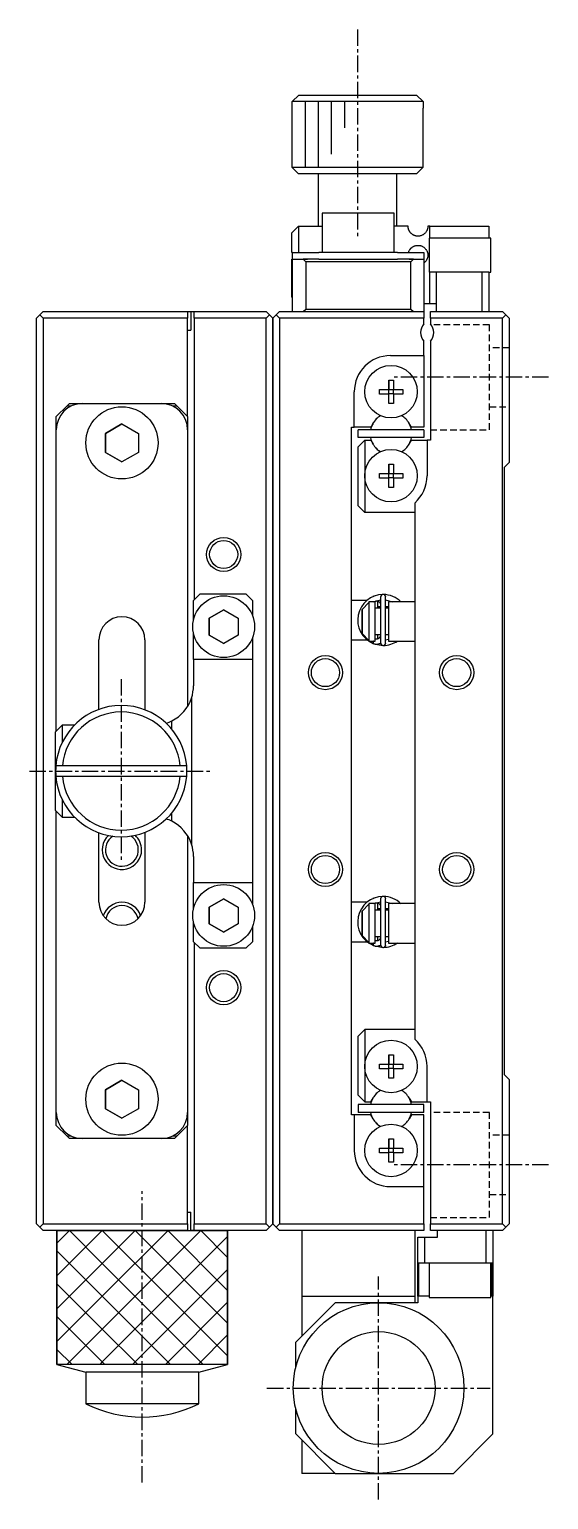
# Model space of a CAD drawing. Extents: x 10 to 451, y 10 to 256.
# Drawn here: x 249.6 to 289.2, y 90.5 to 202.5 of the extents above; entities that cross this region are included whole.
import ezdxf

# ---------------------------------------------------------------- set-up
doc = ezdxf.new("R2010")
doc.units = 0
doc.linetypes.add('CENTER', pattern=[2, 1.25, -0.25, 0.25, -0.25])
doc.linetypes.add('DASHED', pattern=[0.75, 0.5, -0.25])
doc.layers.get('0').update_dxf_attribs({"linetype": 'CONTINUOUS'})
doc.layers.add('CENTER', color=1, linetype='CENTER')

msp = doc.modelspace()

# ---------------------------------------------------------------- linework, layer by layer
at = {"color": 7, "linetype": 'CONTINUOUS'}
for p, q in [((269.66, 197), (270.16, 197.5)), ((270.16, 197.5), (279.12, 197.5)), ((279.12, 197.5), (279.63, 197)), ((269.64, 196.5), (269.66, 196.5)), ((269.64, 196.5), (269.64, 192)), ((269.66, 196.5), (269.66, 197)), ((279.63, 197), (269.66, 197)), ((279.63, 197), (279.63, 196.5)), ((279.63, 196.5), (279.64, 196.5)), ((279.64, 192), (279.64, 196.5)), ((269.64, 192), (279.64, 192)), ((269.64, 192), (270.14, 191.5)), ((279.14, 191.5), (279.64, 192)), ((279.14, 191.5), (270.14, 191.5)), ((271.64, 191.5), (271.64, 187.5)), ((277.64, 187.5), (277.64, 191.5)), ((277.44, 188.5), (271.94, 188.5)), ((271.94, 188.5), (271.94, 185.5)), ((277.44, 185.5), (277.44, 188.5)), ((270.14, 187.5), (269.64, 187)), ((270.14, 187.5), (270.14, 185.5)), ((270.14, 187.5), (271.94, 187.5)), ((278.49, 187.5), (277.44, 187.5)), ((278.49, 187.47), (278.49, 187.5)), ((278.5, 187.43), (278.49, 187.47)), ((278.5, 187.4), (278.5, 187.43)), ((278.5, 187.36), (278.5, 187.4)), ((278.51, 187.33), (278.5, 187.36)), ((278.52, 187.31), (278.51, 187.33)), ((278.53, 187.28), (278.52, 187.31)), ((278.53, 187.25), (278.53, 187.28)), ((278.54, 187.23), (278.53, 187.25)), ((278.55, 187.21), (278.54, 187.23)), ((278.56, 187.18), (278.55, 187.21)), ((278.58, 187.15), (278.56, 187.18)), ((278.59, 187.13), (278.58, 187.15)), ((278.6, 187.11), (278.59, 187.13)), ((278.61, 187.1), (278.6, 187.11)), ((278.63, 187.07), (278.61, 187.1)), ((278.65, 187.04), (278.63, 187.07)), ((278.67, 187.02), (278.65, 187.04)), ((279.84, 187.05), (279.81, 187.01)), ((279.87, 187.09), (279.84, 187.05)), ((279.89, 187.13), (279.87, 187.09)), ((279.91, 187.17), (279.89, 187.13)), ((279.93, 187.19), (279.91, 187.17)), ((279.94, 187.22), (279.93, 187.19)), ((279.95, 187.25), (279.94, 187.22)), ((279.96, 187.27), (279.95, 187.25)), ((279.97, 187.31), (279.96, 187.3)), ((279.96, 187.3), (279.96, 187.27)), ((279.98, 187.35), (279.97, 187.33)), ((279.97, 187.33), (279.97, 187.31)), ((279.99, 187.41), (279.98, 187.39)), ((279.98, 187.39), (279.98, 187.37)), ((279.98, 187.37), (279.98, 187.35)), ((280.14, 187.5), (279.99, 187.5)), ((279.99, 187.5), (279.99, 187.49)), ((279.99, 187.49), (279.99, 187.48)), ((279.99, 187.48), (279.99, 187.46)), ((279.99, 187.46), (279.99, 187.45)), ((279.99, 187.45), (279.99, 187.44)), ((279.99, 187.44), (279.99, 187.43)), ((279.99, 187.43), (279.99, 187.42)), ((279.99, 187.42), (279.99, 187.41)), ((280.14, 187.5), (284.64, 187.5)), ((280.14, 186.6), (280.14, 187.5)), ((284.64, 187.5), (284.64, 186.6)), ((269.64, 185.5), (269.64, 187)), ((278.68, 187), (278.67, 187.02)), ((278.7, 186.98), (278.68, 187)), ((278.72, 186.96), (278.7, 186.98)), ((278.74, 186.94), (278.72, 186.96)), ((278.77, 186.92), (278.74, 186.94)), ((278.79, 186.9), (278.77, 186.92)), ((278.82, 186.88), (278.79, 186.9)), ((278.81, 185.91), (278.84, 185.93)), ((278.85, 186.86), (278.82, 186.88)), ((278.84, 185.93), (278.87, 185.95)), ((278.87, 186.85), (278.85, 186.86)), ((278.9, 186.83), (278.87, 186.85)), ((278.87, 185.95), (278.9, 185.97)), ((278.93, 186.82), (278.9, 186.83)), ((278.9, 185.97), (278.92, 185.98)), ((278.92, 185.98), (278.95, 185.99)), ((278.95, 186.81), (278.93, 186.82)), ((278.98, 186.8), (278.95, 186.81)), ((278.95, 185.99), (278.98, 186)), ((279.01, 186.79), (278.98, 186.8)), ((278.98, 186), (279.01, 186.01)), ((279.04, 186.78), (279.01, 186.79)), ((279.01, 186.01), (279.04, 186.02)), ((279.07, 186.77), (279.04, 186.78)), ((279.04, 186.02), (279.08, 186.03)), ((279.1, 186.76), (279.07, 186.77)), ((279.08, 186.03), (279.12, 186.04)), ((279.13, 186.76), (279.1, 186.76)), ((279.12, 186.04), (279.15, 186.04)), ((279.17, 186.75), (279.13, 186.76)), ((279.15, 186.04), (279.19, 186.05)), ((279.21, 186.75), (279.17, 186.75)), ((279.19, 186.05), (279.22, 186.05)), ((279.24, 186.75), (279.21, 186.75)), ((279.22, 186.05), (279.26, 186.05)), ((279.27, 186.75), (279.24, 186.75)), ((279.26, 186.05), (279.31, 186.05)), ((279.3, 186.75), (279.27, 186.75)), ((279.34, 186.76), (279.3, 186.75)), ((279.31, 186.05), (279.35, 186.04)), ((279.37, 186.76), (279.34, 186.76)), ((279.35, 186.04), (279.39, 186.04)), ((279.41, 186.77), (279.37, 186.76)), ((279.39, 186.04), (279.43, 186.03)), ((279.46, 186.78), (279.41, 186.77)), ((279.43, 186.03), (279.47, 186.01)), ((279.51, 186.8), (279.46, 186.78)), ((279.47, 186.01), (279.51, 186)), ((279.55, 186.82), (279.51, 186.8)), ((279.51, 186), (279.55, 185.99)), ((279.6, 186.84), (279.55, 186.82)), ((279.55, 185.99), (279.59, 185.96)), ((279.59, 185.96), (279.64, 185.94)), ((279.64, 186.86), (279.6, 186.84)), ((279.68, 186.89), (279.64, 186.86)), ((279.64, 185.94), (279.68, 185.91)), ((279.71, 186.92), (279.68, 186.89)), ((279.75, 186.95), (279.71, 186.92)), ((279.78, 186.98), (279.75, 186.95)), ((279.81, 187.01), (279.78, 186.98)), ((284.79, 186.6), (280.09, 186.6)), ((280.09, 186.6), (280.09, 184)), ((284.79, 184), (284.79, 186.6)), ((269.69, 185.5), (269.64, 185.5)), ((269.64, 182.1), (269.64, 185)), ((269.64, 185), (269.69, 185)), ((269.69, 185), (269.69, 185.5)), ((269.69, 185.5), (271.69, 185.5)), ((269.69, 181), (269.69, 185)), ((269.69, 185), (270.49, 185)), ((270.69, 184.8), (270.49, 185)), ((270.49, 185), (270.82, 185)), ((270.82, 185), (270.49, 185)), ((270.69, 184.8), (270.69, 181.2)), ((278.69, 184.8), (270.69, 184.8)), ((271.69, 185), (270.82, 185)), ((277.69, 185.5), (271.69, 185.5)), ((271.69, 185), (277.69, 185)), ((277.69, 185.5), (279.69, 185.5)), ((278.55, 185), (277.69, 185)), ((278.52, 185.5), (278.53, 185.53)), ((278.53, 185.53), (278.54, 185.55)), ((278.54, 185.58), (278.55, 185.6)), ((278.54, 185.55), (278.54, 185.58)), ((278.55, 185.6), (278.56, 185.62)), ((278.89, 185), (278.55, 185)), ((278.56, 185.62), (278.57, 185.64)), ((278.56, 185), (278.89, 185)), ((278.57, 185.64), (278.59, 185.67)), ((278.59, 185.67), (278.6, 185.69)), ((278.6, 185.69), (278.62, 185.71)), ((278.62, 185.71), (278.63, 185.73)), ((278.63, 185.73), (278.65, 185.75)), ((278.65, 185.75), (278.66, 185.77)), ((278.66, 185.77), (278.68, 185.8)), ((278.68, 185.8), (278.71, 185.83)), ((278.89, 185), (278.69, 184.8)), ((278.69, 181.2), (278.69, 184.8)), ((278.71, 185.83), (278.73, 185.84)), ((278.73, 185.84), (278.74, 185.86)), ((278.74, 185.86), (278.76, 185.88)), ((278.76, 185.88), (278.79, 185.89)), ((278.79, 185.89), (278.81, 185.91)), ((278.89, 185), (279.69, 185)), ((279.68, 185.91), (279.72, 185.88)), ((279.69, 185.5), (279.69, 185)), ((279.69, 185), (279.69, 181)), ((279.72, 185.88), (279.75, 185.85)), ((279.75, 185.85), (279.79, 185.81)), ((279.79, 185.81), (279.82, 185.77)), ((279.83, 184.84), (279.8, 184.8)), ((279.82, 185.77), (279.86, 185.73)), ((279.86, 184.88), (279.83, 184.84)), ((279.86, 185.73), (279.87, 185.7)), ((279.88, 184.91), (279.86, 184.88)), ((279.87, 185.7), (279.89, 185.67)), ((279.9, 184.94), (279.88, 184.91)), ((279.89, 185.67), (279.91, 185.64)), ((279.91, 184.96), (279.9, 184.94)), ((279.91, 185.64), (279.93, 185.61)), ((279.92, 184.99), (279.91, 184.96)), ((279.94, 185.01), (279.92, 184.99)), ((279.93, 185.61), (279.93, 185.59)), ((279.93, 185.59), (279.94, 185.57)), ((279.94, 185.57), (279.95, 185.55)), ((279.95, 185.06), (279.94, 185.04)), ((279.94, 185.04), (279.94, 185.01)), ((279.95, 185.55), (279.96, 185.52)), ((279.96, 185.09), (279.95, 185.06)), ((279.96, 185.52), (279.97, 185.5)), ((279.97, 185.1), (279.96, 185.09)), ((279.97, 185.5), (279.97, 185.48)), ((279.97, 185.48), (279.97, 185.47)), ((279.97, 185.47), (279.98, 185.45)), ((279.98, 185.16), (279.97, 185.14)), ((279.97, 185.14), (279.97, 185.12)), ((279.97, 185.12), (279.97, 185.1)), ((279.98, 185.45), (279.98, 185.44)), ((279.98, 185.44), (279.98, 185.43)), ((279.98, 185.43), (279.98, 185.41)), ((279.98, 185.41), (279.99, 185.4)), ((279.99, 185.21), (279.98, 185.2)), ((279.98, 185.2), (279.98, 185.18)), ((279.98, 185.18), (279.98, 185.16)), ((279.99, 185.4), (279.99, 185.38)), ((279.99, 185.38), (279.99, 185.37)), ((279.99, 185.37), (279.99, 185.36)), ((279.99, 185.36), (279.99, 185.35)), ((279.99, 185.35), (279.99, 185.34)), ((279.99, 185.34), (279.99, 185.32)), ((279.99, 185.32), (279.99, 185.31)), ((279.99, 185.31), (279.99, 185.3)), ((279.99, 185.3), (279.99, 185.29)), ((279.99, 185.29), (279.99, 185.28)), ((279.99, 185.28), (279.99, 185.26)), ((279.99, 185.26), (279.99, 185.25)), ((279.99, 185.25), (279.99, 185.24)), ((279.99, 185.24), (279.99, 185.22)), ((279.99, 185.22), (279.99, 185.21)), ((279.73, 184.73), (279.69, 184.7)), ((279.77, 184.76), (279.73, 184.73)), ((279.8, 184.8), (279.77, 184.76)), ((280.09, 184), (280.14, 184)), ((280.14, 181.6), (280.14, 184)), ((280.64, 184), (280.14, 184)), ((280.64, 184), (280.64, 181.6)), ((284.14, 184), (280.64, 184)), ((284.14, 181), (284.14, 184)), ((284.64, 184), (284.14, 184)), ((284.64, 184), (284.79, 184)), ((284.64, 184), (284.64, 181)), ((269.64, 182.1), (269.69, 182.05)), ((280.14, 181.6), (279.69, 181.6)), ((280.64, 181.6), (280.14, 181.6)), ((280.64, 181.6), (280.64, 181)), ((250.19, 180.5), (250.44, 180.75)), ((250.19, 111.5), (250.19, 180.5)), ((250.44, 180.75), (250.69, 181)), ((250.69, 180.5), (250.44, 180.75)), ((250.69, 181), (261.69, 181)), ((250.69, 180.5), (250.69, 111.5)), ((261.69, 180.5), (250.69, 180.5)), ((261.69, 181), (261.69, 180.5)), ((261.69, 181), (261.94, 181)), ((261.69, 173), (261.69, 180.5)), ((261.94, 181), (261.94, 179.6)), ((261.94, 181), (262.19, 181)), ((262.19, 181), (267.69, 181)), ((262.19, 180.5), (262.19, 181)), ((267.69, 180.5), (262.19, 180.5)), ((262.19, 180.5), (262.19, 159.05)), ((267.69, 181), (267.94, 180.75)), ((267.94, 180.75), (267.69, 180.5)), ((267.69, 111.5), (267.69, 180.5)), ((267.94, 180.75), (268.19, 180.5)), ((268.44, 180.75), (268.19, 180.5)), ((268.19, 111.5), (268.19, 180.5)), ((268.19, 180.5), (268.19, 111.5)), ((268.44, 180.75), (268.69, 181)), ((268.69, 180.5), (268.44, 180.75)), ((268.69, 181), (279.69, 181)), ((279.69, 180.5), (268.69, 180.5)), ((268.69, 180.5), (268.69, 111.5)), ((270.49, 181), (270.69, 181.2)), ((270.69, 181.2), (278.69, 181.2)), ((278.69, 181.2), (278.89, 181)), ((279.69, 181), (279.69, 180.5)), ((279.69, 180.06), (279.69, 180.5)), ((280.19, 180.5), (280.19, 181)), ((280.19, 181), (285.69, 181)), ((285.69, 180.5), (280.19, 180.5)), ((280.19, 180.5), (280.19, 180.06)), ((285.69, 181), (285.94, 180.75)), ((285.94, 180.75), (285.69, 180.5)), ((285.69, 111.5), (285.69, 180.5)), ((286.19, 180.5), (285.94, 180.75)), ((286.19, 180.5), (286.19, 169.5)), ((261.69, 179.6), (261.94, 179.6)), ((279.69, 177.65), (279.69, 178.74)), ((280.19, 178.74), (280.19, 171.2)), ((277.14, 177.65), (279.69, 177.65)), ((279.69, 177.65), (279.69, 172.2)), ((274.39, 172.2), (274.39, 174.9)), ((276.31, 174.72), (276.31, 175.08)), ((276.31, 175.08), (277.01, 175.08)), ((277.01, 174.72), (276.31, 174.72)), ((277.01, 175.79), (277.37, 175.79)), ((277.01, 175.08), (277.01, 175.79)), ((277.01, 175.79), (277.01, 175.08)), ((277.02, 175.07), (277.01, 175.08)), ((277.02, 174.73), (277.01, 174.72)), ((277.01, 174.01), (277.01, 174.72)), ((277.01, 174.01), (277.01, 174.72)), ((277.02, 175.07), (277.36, 175.07)), ((277.02, 174.73), (277.02, 175.07)), ((277.36, 174.73), (277.02, 174.73)), ((277.36, 175.07), (277.37, 175.08)), ((277.36, 175.07), (277.36, 174.73)), ((277.36, 174.73), (277.37, 174.72)), ((277.37, 175.79), (277.37, 175.08)), ((277.37, 175.08), (278.08, 175.08)), ((277.37, 174.72), (277.37, 174.01)), ((278.08, 174.72), (277.37, 174.72)), ((278.08, 175.08), (278.08, 174.72)), ((252.49, 173.8), (251.69, 173)), ((252.49, 173.8), (252.69, 174)), ((252.82, 173.8), (252.49, 173.8)), ((252.69, 174), (253.69, 174)), ((253.69, 174), (259.69, 174)), ((259.69, 174), (260.69, 174)), ((260.89, 173.8), (260.56, 173.8)), ((260.69, 174), (260.89, 173.8)), ((261.69, 173), (260.89, 173.8)), ((277.37, 174.01), (277.01, 174.01)), ((251.69, 172), (251.69, 173)), ((261.69, 173), (261.69, 172)), ((275.82, 172.49), (275.65, 172.2)), ((278.74, 172.2), (278.57, 172.49)), ((251.69, 149.05), (251.69, 172)), ((255.44, 171.72), (256.69, 172.44)), ((256.69, 172.44), (255.44, 171.72)), ((255.44, 170.28), (255.44, 171.72)), ((255.44, 171.72), (255.44, 170.28)), ((256.69, 172.44), (257.94, 171.72)), ((257.94, 171.72), (257.94, 170.28)), ((261.69, 172), (261.69, 150.92)), ((274.19, 172.2), (274.39, 172.2)), ((274.19, 119.8), (274.19, 172.2)), ((275.65, 172.2), (274.39, 172.2)), ((274.69, 171.4), (274.69, 172)), ((279.69, 172), (274.69, 172)), ((279.69, 171.4), (274.69, 171.4)), ((279.69, 172.2), (278.74, 172.2)), ((279.69, 172), (279.69, 171.4)), ((256.69, 169.56), (255.44, 170.28)), ((255.44, 170.28), (256.69, 169.56)), ((257.94, 170.28), (256.69, 169.56)), ((274.69, 170.7), (275.19, 171.2)), ((274.69, 166.2), (274.69, 170.7)), ((275.19, 171.2), (275.19, 168.5)), ((275.19, 171.2), (275.65, 171.2)), ((275.65, 171.2), (275.82, 170.91)), ((278.57, 170.91), (278.74, 171.2)), ((278.74, 171.2), (279.94, 171.2)), ((279.94, 171.2), (279.94, 168.5)), ((280.19, 171.2), (279.94, 171.2)), ((277.01, 169.39), (277.37, 169.39)), ((277.01, 168.68), (277.01, 169.39)), ((277.01, 169.39), (277.01, 168.68)), ((277.37, 169.39), (277.37, 168.68)), ((285.84, 169.15), (286.19, 169.5)), ((285.84, 122.85), (285.84, 169.15)), ((275.19, 168.5), (275.19, 165.7)), ((276.31, 168.32), (276.31, 168.68)), ((276.31, 168.68), (277.01, 168.68)), ((277.01, 168.32), (276.31, 168.32)), ((277.02, 168.67), (277.01, 168.68)), ((277.02, 168.33), (277.01, 168.32)), ((277.01, 167.61), (277.01, 168.32)), ((277.01, 167.61), (277.01, 168.32)), ((277.02, 168.67), (277.36, 168.67)), ((277.02, 168.33), (277.02, 168.67)), ((277.36, 168.33), (277.02, 168.33)), ((277.36, 168.67), (277.37, 168.68)), ((277.36, 168.67), (277.36, 168.33)), ((277.36, 168.33), (277.37, 168.32)), ((277.37, 168.68), (278.08, 168.68)), ((277.37, 168.32), (277.37, 167.61)), ((278.08, 168.32), (277.37, 168.32)), ((278.08, 168.68), (278.08, 168.32)), ((277.37, 167.61), (277.01, 167.61)), ((275.19, 165.7), (274.69, 166.2)), ((278.99, 166.42), (278.99, 158.47)), ((278.99, 165.7), (275.19, 165.7)), ((262.14, 159), (262.64, 159.5)), ((262.64, 159.5), (266.14, 159.5)), ((266.14, 159.5), (266.64, 159)), ((275.82, 159.3), (275.8, 159.29)), ((275.81, 159.29), (275.81, 159.29)), ((275.88, 159.32), (275.82, 159.3)), ((275.89, 158.9), (276.39, 159.05)), ((276.39, 159.26), (276.39, 155.76)), ((276.78, 155.76), (276.78, 159.26)), ((276.78, 159.05), (277.28, 158.9)), ((262.14, 157.48), (262.14, 159)), ((263.34, 157.64), (264.44, 158.27)), ((264.44, 158.27), (263.34, 157.64)), ((264.44, 158.27), (265.54, 157.64)), ((266.64, 159), (266.64, 157.83)), ((275.34, 159), (274.19, 159)), ((274.99, 158.32), (275.49, 158.85)), ((274.99, 156.48), (274.99, 158.32)), ((274.99, 158.32), (274.99, 156.48)), ((275.49, 158.9), (275.49, 158.85)), ((275.99, 158.9), (275.49, 158.9)), ((275.49, 158.85), (275.49, 155.95)), ((275.97, 158.94), (275.99, 158.95)), ((275.97, 158.94), (275.97, 158.94)), ((275.99, 158.95), (276, 158.95)), ((275.99, 155.9), (275.99, 158.9)), ((276.39, 158.4), (275.99, 158.4)), ((276, 158.95), (276.02, 158.95)), ((276.02, 158.95), (276.03, 158.96)), ((276.03, 158.96), (276.05, 158.96)), ((276.05, 158.96), (276.06, 158.96)), ((276.06, 158.96), (276.08, 158.96)), ((276.08, 158.96), (276.09, 158.96)), ((276.09, 158.96), (276.11, 158.96)), ((276.11, 158.96), (276.12, 158.96)), ((276.12, 158.96), (276.14, 158.96)), ((276.14, 158.96), (276.15, 158.96)), ((276.15, 158.96), (276.17, 158.95)), ((276.17, 158.95), (276.18, 158.95)), ((276.18, 158.95), (276.19, 158.94)), ((276.19, 158.4), (276.19, 158.95)), ((276.19, 158.94), (276.21, 158.94)), ((276.39, 158.5), (276.19, 158.5)), ((276.21, 158.94), (276.22, 158.93)), ((276.22, 158.93), (276.24, 158.93)), ((276.24, 158.93), (276.25, 158.92)), ((276.25, 158.92), (276.26, 158.91)), ((276.26, 158.91), (276.27, 158.9)), ((276.27, 158.9), (276.28, 158.89)), ((276.28, 158.89), (276.3, 158.88)), ((276.3, 158.88), (276.31, 158.87)), ((276.31, 158.87), (276.32, 158.86)), ((276.32, 158.86), (276.33, 158.85)), ((276.33, 158.85), (276.34, 158.83)), ((276.34, 158.83), (276.34, 158.82)), ((276.34, 158.82), (276.35, 158.81)), ((276.35, 158.81), (276.36, 158.8)), ((276.36, 158.8), (276.36, 158.78)), ((276.36, 158.78), (276.37, 158.77)), ((276.37, 158.77), (276.38, 158.75)), ((276.38, 158.75), (276.38, 158.74)), ((276.38, 158.74), (276.38, 158.72)), ((276.38, 158.72), (276.39, 158.71)), ((276.39, 158.71), (276.39, 158.7)), ((276.39, 158.7), (276.39, 158.68)), ((276.39, 158.68), (276.39, 158.67)), ((276.39, 158.67), (276.39, 158.66)), ((276.99, 158.5), (276.78, 158.5)), ((276.99, 158.4), (276.78, 158.4)), ((276.99, 158.9), (276.99, 158.4)), ((276.99, 158.9), (276.99, 155.9)), ((278.99, 158.9), (276.99, 158.9)), ((276.99, 158.4), (276.99, 156.4)), ((276.99, 158.4), (276.99, 156.4)), ((277.19, 158.94), (277.19, 158.9)), ((278.99, 158.47), (278.99, 156.32)), ((263.34, 156.36), (263.34, 157.64)), ((263.34, 157.64), (263.34, 156.36)), ((265.54, 157.64), (265.54, 156.36)), ((254.94, 150.7), (254.94, 156)), ((258.44, 156), (258.44, 150.66)), ((262.14, 154.5), (262.14, 156.52)), ((264.44, 155.73), (263.34, 156.36)), ((263.34, 156.36), (264.44, 155.73)), ((265.54, 156.36), (264.44, 155.73)), ((266.64, 156.17), (266.64, 154.5)), ((274.19, 156), (275.36, 156)), ((275.49, 155.95), (274.99, 156.48)), ((275.49, 155.95), (275.49, 155.9)), ((275.49, 155.9), (275.99, 155.9)), ((275.79, 155.74), (275.82, 155.72)), ((275.81, 155.73), (275.86, 155.9)), ((275.83, 155.78), (275.82, 155.77)), ((275.82, 155.77), (275.82, 155.76)), ((275.82, 155.76), (275.82, 155.75)), ((275.82, 155.75), (275.82, 155.74)), ((275.82, 155.74), (275.82, 155.74)), ((275.82, 155.74), (275.82, 155.73)), ((275.82, 155.73), (275.82, 155.73)), ((275.82, 155.73), (275.82, 155.72)), ((275.82, 155.73), (275.82, 155.73)), ((275.82, 155.72), (275.85, 155.71)), ((275.84, 155.82), (275.83, 155.8)), ((275.83, 155.8), (275.83, 155.79)), ((275.83, 155.79), (275.83, 155.78)), ((275.85, 155.84), (275.84, 155.83)), ((275.84, 155.83), (275.84, 155.82)), ((275.86, 155.87), (275.85, 155.86)), ((275.85, 155.86), (275.85, 155.84)), ((275.85, 155.71), (275.88, 155.7)), ((275.87, 155.9), (275.86, 155.89)), ((275.86, 155.89), (275.86, 155.87)), ((275.87, 155.7), (276.56, 155.57)), ((275.88, 155.7), (275.92, 155.69)), ((275.92, 155.69), (275.95, 155.68)), ((275.95, 155.68), (275.98, 155.67)), ((275.98, 156.08), (275.96, 156.09)), ((275.99, 156.4), (276.39, 156.4)), ((276, 156.07), (275.99, 156.07)), ((276.01, 156.07), (276, 156.07)), ((276.03, 156.06), (276.01, 156.07)), ((276.04, 156.06), (276.03, 156.06)), ((276.05, 156.06), (276.04, 156.06)), ((276.07, 156.06), (276.05, 156.06)), ((276.08, 156.06), (276.07, 156.06)), ((276.1, 156.06), (276.08, 156.06)), ((276.12, 156.06), (276.1, 156.06)), ((276.13, 156.06), (276.12, 156.06)), ((276.15, 156.06), (276.13, 156.06)), ((276.16, 156.06), (276.15, 156.06)), ((276.17, 156.07), (276.16, 156.06)), ((276.19, 156.07), (276.17, 156.07)), ((276.19, 156.07), (276.19, 156.4)), ((276.2, 156.08), (276.19, 156.07)), ((276.22, 156.08), (276.2, 156.08)), ((276.23, 156.09), (276.22, 156.08)), ((276.22, 155.68), (276.25, 155.69)), ((276.24, 156.1), (276.23, 156.09)), ((276.26, 156.11), (276.24, 156.1)), ((276.25, 155.69), (276.29, 155.7)), ((276.27, 156.12), (276.26, 156.11)), ((276.28, 156.13), (276.27, 156.12)), ((276.29, 156.14), (276.28, 156.13)), ((276.3, 156.15), (276.29, 156.14)), ((276.29, 155.7), (276.32, 155.71)), ((276.31, 156.16), (276.3, 156.15)), ((276.32, 156.17), (276.31, 156.16)), ((276.33, 156.18), (276.32, 156.17)), ((276.32, 155.71), (276.35, 155.72)), ((276.34, 156.19), (276.33, 156.18)), ((276.35, 156.2), (276.34, 156.19)), ((276.36, 156.23), (276.35, 156.22)), ((276.35, 156.22), (276.35, 156.2)), ((276.35, 155.72), (276.38, 155.73)), ((276.37, 156.25), (276.36, 156.23)), ((276.38, 156.27), (276.37, 156.26)), ((276.37, 156.26), (276.37, 156.25)), ((276.39, 156.32), (276.38, 156.3)), ((276.38, 156.3), (276.38, 156.29)), ((276.38, 156.29), (276.38, 156.27)), ((276.38, 155.73), (276.39, 155.74)), ((276.39, 156.36), (276.39, 156.35)), ((276.39, 156.35), (276.39, 156.33)), ((276.39, 156.33), (276.39, 156.32)), ((276.78, 156.4), (276.99, 156.4)), ((276.99, 156.01), (276.78, 155.97)), ((276.99, 156.4), (276.99, 155.9)), ((276.99, 155.9), (278.99, 155.9)), ((278.99, 156.32), (278.99, 135.47)), ((275.98, 155.67), (276.02, 155.67)), ((276.02, 155.67), (276.05, 155.67)), ((276.05, 155.67), (276.08, 155.67)), ((276.08, 155.67), (276.12, 155.67)), ((276.12, 155.67), (276.15, 155.67)), ((276.15, 155.67), (276.19, 155.67)), ((276.19, 155.67), (276.22, 155.68)), ((262.14, 154.5), (262.14, 152.5)), ((266.64, 154.5), (262.14, 154.5)), ((266.64, 154.5), (266.64, 137.5)), ((261.99, 151.56), (261.99, 140.44)), ((251.64, 149), (252.14, 149.5)), ((251.64, 146), (251.64, 149)), ((252.14, 149.5), (252.14, 148.18)), ((253.07, 149.5), (252.14, 149.5)), ((260.49, 149.19), (260.49, 149.82)), ((251.64, 143), (251.64, 146)), ((252.16, 146.4), (251.66, 146.4)), ((251.66, 145.6), (252.16, 145.6)), ((261.12, 146.4), (252.16, 146.4)), ((252.16, 145.6), (261.12, 145.6)), ((261.63, 146.4), (261.12, 146.4)), ((261.12, 145.6), (261.63, 145.6)), ((252.14, 143.82), (252.14, 142.5)), ((252.14, 142.5), (251.64, 143)), ((251.69, 120), (251.69, 142.95)), ((252.14, 142.5), (253.07, 142.5)), ((260.49, 142.18), (260.49, 142.81)), ((254.94, 136), (254.94, 141.3)), ((258.44, 141.34), (258.44, 136)), ((261.69, 141.08), (261.69, 120)), ((262.14, 139.5), (262.14, 137.5)), ((262.14, 137.5), (266.64, 137.5)), ((262.14, 135.48), (262.14, 137.5)), ((266.64, 137.5), (266.64, 135.83)), ((263.34, 135.64), (264.44, 136.27)), ((264.44, 136.27), (263.34, 135.64)), ((263.34, 134.36), (263.34, 135.64)), ((263.34, 135.64), (263.34, 134.36)), ((264.44, 136.27), (265.54, 135.64)), ((265.54, 135.64), (265.54, 134.36)), ((275.34, 136), (274.19, 136)), ((274.99, 135.32), (275.49, 135.85)), ((275.49, 135.9), (275.49, 135.85)), ((275.99, 135.9), (275.49, 135.9)), ((275.49, 135.85), (275.49, 132.95)), ((275.82, 136.3), (275.8, 136.29)), ((275.81, 136.29), (275.81, 136.29)), ((275.88, 136.32), (275.82, 136.3)), ((275.89, 135.9), (276.39, 136.05)), ((275.97, 135.94), (275.99, 135.95)), ((275.97, 135.94), (275.97, 135.94)), ((275.99, 135.95), (276, 135.95)), ((275.99, 132.9), (275.99, 135.9)), ((276, 135.95), (276.02, 135.95)), ((276.02, 135.95), (276.03, 135.96)), ((276.03, 135.96), (276.05, 135.96)), ((276.05, 135.96), (276.06, 135.96)), ((276.06, 135.96), (276.08, 135.96)), ((276.08, 135.96), (276.09, 135.96)), ((276.09, 135.96), (276.11, 135.96)), ((276.11, 135.96), (276.12, 135.96)), ((276.12, 135.96), (276.14, 135.96)), ((276.14, 135.96), (276.15, 135.96)), ((276.15, 135.96), (276.17, 135.95)), ((276.17, 135.95), (276.18, 135.95)), ((276.18, 135.95), (276.19, 135.94)), ((276.19, 135.4), (276.19, 135.95)), ((276.19, 135.94), (276.21, 135.94)), ((276.21, 135.94), (276.22, 135.93)), ((276.22, 135.93), (276.24, 135.93)), ((276.24, 135.93), (276.25, 135.92)), ((276.25, 135.92), (276.26, 135.91)), ((276.26, 135.91), (276.27, 135.9)), ((276.27, 135.9), (276.28, 135.89)), ((276.28, 135.89), (276.3, 135.88)), ((276.3, 135.88), (276.31, 135.87)), ((276.31, 135.87), (276.32, 135.86)), ((276.32, 135.86), (276.33, 135.85)), ((276.33, 135.85), (276.34, 135.83)), ((276.34, 135.83), (276.34, 135.82)), ((276.34, 135.82), (276.35, 135.81)), ((276.35, 135.81), (276.36, 135.8)), ((276.36, 135.8), (276.36, 135.78)), ((276.36, 135.78), (276.37, 135.77)), ((276.37, 135.77), (276.38, 135.75)), ((276.38, 135.75), (276.38, 135.74)), ((276.38, 135.74), (276.38, 135.72)), ((276.38, 135.72), (276.39, 135.71)), ((276.39, 136.26), (276.39, 132.76)), ((276.39, 135.71), (276.39, 135.7)), ((276.39, 135.7), (276.39, 135.68)), ((276.39, 135.68), (276.39, 135.67)), ((276.39, 135.67), (276.39, 135.66)), ((276.78, 132.76), (276.78, 136.26)), ((276.78, 136.05), (277.28, 135.9)), ((276.99, 135.9), (276.99, 135.4)), ((276.99, 135.9), (276.99, 132.9)), ((278.99, 135.9), (276.99, 135.9)), ((277.19, 135.94), (277.19, 135.9)), ((262.14, 133), (262.14, 134.52)), ((274.99, 133.48), (274.99, 135.32)), ((274.99, 135.32), (274.99, 133.48)), ((276.39, 135.4), (275.99, 135.4)), ((276.39, 135.5), (276.19, 135.5)), ((276.99, 135.5), (276.78, 135.5)), ((276.99, 135.4), (276.78, 135.4)), ((276.99, 135.4), (276.99, 133.4)), ((276.99, 135.4), (276.99, 133.4)), ((278.99, 135.47), (278.99, 133.32)), ((264.44, 133.73), (263.34, 134.36)), ((263.34, 134.36), (264.44, 133.73)), ((265.54, 134.36), (264.44, 133.73)), ((266.64, 134.17), (266.64, 133)), ((275.49, 132.95), (274.99, 133.48)), ((275.99, 133.4), (276.39, 133.4)), ((276.19, 133.07), (276.19, 133.4)), ((276.39, 133.32), (276.38, 133.3)), ((276.38, 133.3), (276.38, 133.29)), ((276.38, 133.29), (276.38, 133.27)), ((276.39, 133.36), (276.39, 133.35)), ((276.39, 133.35), (276.39, 133.33)), ((276.39, 133.33), (276.39, 133.32)), ((276.78, 133.4), (276.99, 133.4)), ((276.99, 133.4), (276.99, 132.9)), ((278.99, 133.32), (278.99, 125.58)), ((262.64, 132.5), (262.14, 133)), ((262.19, 132.95), (262.19, 111.5)), ((266.14, 132.5), (262.64, 132.5)), ((266.64, 133), (266.14, 132.5)), ((274.19, 133), (275.36, 133)), ((275.49, 132.95), (275.49, 132.9)), ((275.49, 132.9), (275.99, 132.9)), ((275.79, 132.74), (275.81, 132.73)), ((275.81, 132.73), (275.86, 132.9)), ((275.83, 132.78), (275.82, 132.77)), ((275.82, 132.77), (275.82, 132.76)), ((275.82, 132.76), (275.82, 132.75)), ((275.82, 132.75), (275.82, 132.74)), ((275.82, 132.74), (275.82, 132.74)), ((275.82, 132.74), (275.82, 132.73)), ((275.82, 132.73), (275.82, 132.73)), ((275.82, 132.73), (275.82, 132.72)), ((275.82, 132.73), (275.82, 132.73)), ((275.82, 132.72), (275.85, 132.71)), ((275.84, 132.82), (275.83, 132.8)), ((275.83, 132.8), (275.83, 132.79)), ((275.83, 132.79), (275.83, 132.78)), ((275.85, 132.84), (275.84, 132.83)), ((275.84, 132.83), (275.84, 132.82)), ((275.86, 132.87), (275.85, 132.86)), ((275.85, 132.86), (275.85, 132.84)), ((275.85, 132.71), (275.88, 132.7)), ((275.87, 132.9), (275.86, 132.89)), ((275.86, 132.89), (275.86, 132.87)), ((275.87, 132.7), (276.56, 132.57)), ((275.88, 132.7), (275.92, 132.69)), ((275.92, 132.69), (275.95, 132.68)), ((275.95, 132.68), (275.98, 132.67)), ((275.97, 133.08), (275.96, 133.09)), ((275.98, 132.67), (276.02, 132.67)), ((276, 133.07), (275.99, 133.07)), ((276.01, 133.07), (276, 133.07)), ((276.03, 133.06), (276.01, 133.07)), ((276.02, 132.67), (276.05, 132.67)), ((276.04, 133.06), (276.03, 133.06)), ((276.05, 133.06), (276.04, 133.06)), ((276.07, 133.06), (276.05, 133.06)), ((276.05, 132.67), (276.08, 132.67)), ((276.08, 133.06), (276.07, 133.06)), ((276.08, 132.67), (276.12, 132.67)), ((276.1, 133.06), (276.08, 133.06)), ((276.12, 133.06), (276.1, 133.06)), ((276.13, 133.06), (276.12, 133.06)), ((276.12, 132.67), (276.15, 132.67)), ((276.15, 133.06), (276.13, 133.06)), ((276.16, 133.06), (276.15, 133.06)), ((276.15, 132.67), (276.19, 132.67)), ((276.17, 133.07), (276.16, 133.06)), ((276.19, 133.07), (276.17, 133.07)), ((276.2, 133.08), (276.19, 133.07)), ((276.19, 132.67), (276.22, 132.68)), ((276.22, 133.08), (276.2, 133.08)), ((276.23, 133.09), (276.22, 133.08)), ((276.22, 132.68), (276.25, 132.69)), ((276.24, 133.1), (276.23, 133.09)), ((276.26, 133.11), (276.24, 133.1)), ((276.25, 132.69), (276.29, 132.7)), ((276.27, 133.12), (276.26, 133.11)), ((276.28, 133.13), (276.27, 133.12)), ((276.29, 133.14), (276.28, 133.13)), ((276.3, 133.15), (276.29, 133.14)), ((276.29, 132.7), (276.32, 132.71)), ((276.31, 133.16), (276.3, 133.15)), ((276.32, 133.17), (276.31, 133.16)), ((276.33, 133.18), (276.32, 133.17)), ((276.32, 132.71), (276.35, 132.72)), ((276.34, 133.19), (276.33, 133.18)), ((276.35, 133.2), (276.34, 133.19)), ((276.36, 133.23), (276.35, 133.22)), ((276.35, 133.22), (276.35, 133.2)), ((276.35, 132.72), (276.38, 132.73)), ((276.37, 133.25), (276.36, 133.23)), ((276.38, 133.27), (276.37, 133.26)), ((276.37, 133.26), (276.37, 133.25)), ((276.38, 132.73), (276.39, 132.74)), ((276.99, 133.01), (276.78, 132.97)), ((276.99, 132.9), (278.99, 132.9)), ((274.69, 125.8), (275.19, 126.3)), ((274.69, 121.3), (274.69, 125.8)), ((275.19, 126.3), (275.19, 123.5)), ((278.99, 126.3), (275.19, 126.3)), ((277.01, 124.39), (277.37, 124.39)), ((277.01, 123.68), (277.01, 124.39)), ((277.01, 124.39), (277.01, 123.68)), ((277.37, 124.39), (277.37, 123.68)), ((275.19, 123.5), (275.19, 120.8)), ((276.31, 123.32), (276.31, 123.68)), ((276.31, 123.68), (277.01, 123.68)), ((277.01, 123.32), (276.31, 123.32)), ((277.02, 123.67), (277.01, 123.68)), ((277.02, 123.33), (277.01, 123.32)), ((277.01, 122.61), (277.01, 123.32)), ((277.01, 122.61), (277.01, 123.32)), ((277.02, 123.67), (277.36, 123.67)), ((277.02, 123.33), (277.02, 123.67)), ((277.36, 123.33), (277.02, 123.33)), ((277.36, 123.67), (277.37, 123.68)), ((277.36, 123.67), (277.36, 123.33)), ((277.36, 123.33), (277.37, 123.32)), ((277.37, 123.68), (278.08, 123.68)), ((277.37, 123.32), (277.37, 122.61)), ((278.08, 123.32), (277.37, 123.32)), ((278.08, 123.68), (278.08, 123.32)), ((279.94, 120.8), (279.94, 123.5)), ((255.44, 121.72), (256.69, 122.44)), ((256.69, 122.44), (255.44, 121.72)), ((256.69, 122.44), (257.94, 121.72)), ((277.37, 122.61), (277.01, 122.61)), ((286.19, 122.5), (285.84, 122.85)), ((286.19, 122.5), (286.19, 111.5)), ((255.44, 120.28), (255.44, 121.72)), ((255.44, 121.72), (255.44, 120.28)), ((257.94, 121.72), (257.94, 120.28)), ((275.19, 120.8), (274.69, 121.3)), ((275.65, 120.8), (275.82, 121.09)), ((278.57, 121.09), (278.74, 120.8)), ((251.69, 119), (251.69, 120)), ((256.69, 119.56), (255.44, 120.28)), ((255.44, 120.28), (256.69, 119.56)), ((257.94, 120.28), (256.69, 119.56)), ((261.69, 120), (261.69, 119)), ((274.69, 120.6), (274.69, 120)), ((279.69, 120.6), (274.69, 120.6)), ((279.69, 120), (274.69, 120)), ((275.19, 120.8), (275.65, 120.8)), ((278.74, 120.8), (279.94, 120.8)), ((279.69, 120), (279.69, 120.6)), ((279.94, 120.8), (280.19, 120.8)), ((280.19, 120.8), (280.19, 111.5)), ((251.69, 119), (252.49, 118.2)), ((260.89, 118.2), (261.69, 119)), ((261.69, 111.5), (261.69, 119)), ((274.39, 119.8), (274.19, 119.8)), ((274.39, 119.8), (274.39, 117.1)), ((275.65, 119.8), (274.39, 119.8)), ((275.82, 119.51), (275.65, 119.8)), ((278.74, 119.8), (278.57, 119.51)), ((279.69, 119.8), (278.74, 119.8)), ((279.69, 114.35), (279.69, 119.8)), ((252.69, 118), (252.49, 118.2)), ((252.49, 118.2), (252.82, 118.2)), ((253.69, 118), (252.69, 118)), ((259.69, 118), (253.69, 118)), ((260.69, 118), (259.69, 118)), ((260.56, 118.2), (260.89, 118.2)), ((260.89, 118.2), (260.69, 118)), ((277.01, 117.99), (277.37, 117.99)), ((277.01, 117.28), (277.01, 117.99)), ((277.01, 117.99), (277.01, 117.28)), ((277.37, 117.99), (277.37, 117.28)), ((276.31, 116.92), (276.31, 117.28)), ((276.31, 117.28), (277.01, 117.28)), ((277.01, 116.92), (276.31, 116.92)), ((277.02, 117.27), (277.01, 117.28)), ((277.02, 116.93), (277.01, 116.92)), ((277.01, 116.21), (277.01, 116.92)), ((277.01, 116.21), (277.01, 116.92)), ((277.02, 117.27), (277.36, 117.27)), ((277.02, 116.93), (277.02, 117.27)), ((277.36, 116.93), (277.02, 116.93)), ((277.36, 117.27), (277.37, 117.28)), ((277.36, 117.27), (277.36, 116.93)), ((277.36, 116.93), (277.37, 116.92)), ((277.37, 117.28), (278.08, 117.28)), ((277.37, 116.92), (277.37, 116.21)), ((278.08, 116.92), (277.37, 116.92)), ((278.08, 117.28), (278.08, 116.92)), ((277.37, 116.21), (277.01, 116.21)), ((277.14, 114.35), (279.69, 114.35)), ((279.69, 111.5), (279.69, 114.35)), ((261.69, 112.4), (261.94, 112.4)), ((261.94, 111), (261.94, 112.4)), ((250.44, 111.25), (250.19, 111.5)), ((250.44, 111.25), (250.69, 111.5)), ((250.69, 111), (250.44, 111.25)), ((250.69, 111.5), (261.69, 111.5)), ((261.69, 111), (250.69, 111)), ((251.74, 100.8), (251.74, 111)), ((251.74, 111), (264.74, 111)), ((261.69, 111.5), (261.69, 111)), ((261.69, 111), (261.94, 111)), ((262.19, 111), (261.94, 111)), ((262.19, 111.5), (267.69, 111.5)), ((262.19, 111), (262.19, 111.5)), ((264.74, 111), (264.74, 100.8)), ((267.69, 111.5), (267.94, 111.25)), ((267.94, 111.25), (267.69, 111)), ((268.19, 111.5), (267.94, 111.25)), ((268.44, 111.25), (268.19, 111.5)), ((268.44, 111.25), (268.69, 111.5)), ((268.69, 111), (268.44, 111.25)), ((268.69, 111.5), (279.69, 111.5)), ((279.69, 111), (268.69, 111)), ((270.39, 111), (270.39, 106)), ((278.99, 111), (278.99, 106)), ((279.69, 111.5), (279.69, 111)), ((280.19, 111), (280.19, 111.5)), ((280.19, 111.5), (285.69, 111.5)), ((285.69, 111), (280.19, 111)), ((280.74, 110.5), (280.74, 111)), ((284.44, 108.5), (284.44, 111)), ((284.94, 111), (284.94, 108.5)), ((285.69, 111.5), (285.94, 111.25)), ((285.94, 111.25), (285.69, 111)), ((285.94, 111.25), (286.19, 111.5)), ((279.24, 108.5), (279.24, 110.5)), ((279.24, 110.5), (279.74, 110.5)), ((279.74, 110.5), (279.74, 108.5)), ((279.74, 110.5), (280.74, 110.5)), ((279.74, 108.5), (279.24, 108.5)), ((279.24, 106), (279.24, 108.5)), ((279.28, 108.5), (279.28, 106)), ((284.44, 108.5), (279.74, 108.5)), ((280.09, 108.5), (280.09, 105.9)), ((284.94, 108.5), (284.44, 108.5)), ((284.79, 105.9), (284.79, 108.5)), ((284.87, 106), (284.87, 108.5)), ((284.94, 108.5), (284.94, 106)), ((272.94, 105.5), (269.94, 102.5)), ((270.39, 106), (278.99, 106)), ((270.39, 106), (270.39, 102.95)), ((276.24, 105.5), (272.94, 105.5)), ((279.24, 105.5), (276.24, 105.5)), ((278.99, 106), (278.99, 105.5)), ((279.28, 106), (279.24, 106)), ((279.24, 106), (279.24, 105.5)), ((280.09, 106), (279.28, 106)), ((280.09, 105.9), (284.79, 105.9)), ((284.87, 106), (284.79, 106)), ((284.94, 106), (284.87, 106)), ((284.94, 95.5), (284.94, 106)), ((269.94, 100.6), (269.94, 102.5)), ((251.74, 100.8), (253.94, 100.21)), ((264.74, 100.8), (251.74, 100.8)), ((262.54, 100.21), (253.94, 100.21)), ((253.94, 100.21), (253.94, 97.8)), ((262.54, 100.21), (264.74, 100.8)), ((262.54, 97.8), (262.54, 100.21)), ((262.54, 97.8), (253.94, 97.8)), ((269.94, 95.5), (269.94, 97.4)), ((269.94, 95.5), (272.94, 92.5)), ((281.94, 92.5), (284.94, 95.5)), ((270.39, 95.05), (270.39, 92.5)), ((272.94, 92.5), (270.39, 92.5)), ((272.94, 92.5), (276.24, 92.5)), ((276.24, 92.5), (281.94, 92.5))]:
    msp.add_line(p, q, dxfattribs=at)
at = {"color": 3, "linetype": 'CONTINUOUS'}
for p, q in [((270.64, 197), (270.64, 192)), ((271.64, 197), (271.64, 192)), ((272.64, 197), (272.64, 193)), ((273.64, 197), (273.64, 195)), ((251.74, 111), (251.74, 100.8)), ((252.7, 111), (251.74, 110.04)), ((255.19, 110.99), (251.74, 107.54)), ((252.69, 111), (255.19, 108.49)), ((255.19, 111), (255.19, 110.99)), ((255.2, 111), (255.19, 110.99)), ((257.7, 111), (255.19, 108.49)), ((260.2, 111), (255.19, 105.99)), ((262.7, 111), (255.19, 103.49)), ((255.19, 110.99), (264.74, 101.44)), ((257.69, 111), (264.74, 103.94)), ((260.19, 111), (264.74, 106.44)), ((267.69, 111), (262.19, 111)), ((262.69, 111), (264.74, 108.94)), ((264.74, 100.8), (264.74, 111)), ((264.74, 110.54), (255.19, 100.99)), ((251.74, 109.44), (255.19, 105.99)), ((255.19, 108.49), (251.74, 105.04)), ((255.19, 108.49), (262.89, 100.8)), ((264.74, 108.04), (257.5, 100.8)), ((251.74, 106.94), (255.19, 103.49)), ((255.19, 105.99), (251.74, 102.54)), ((255.19, 105.99), (260.39, 100.8)), ((264.74, 105.54), (260, 100.8)), ((251.74, 104.44), (255.19, 100.99)), ((255.19, 103.49), (252.5, 100.8)), ((255.19, 103.49), (257.89, 100.8)), ((264.74, 103.04), (262.5, 100.8)), ((251.74, 101.94), (252.89, 100.8)), ((255.19, 100.99), (255, 100.8)), ((255.19, 100.99), (255.39, 100.8)), ((264.74, 100.8), (251.74, 100.8))]:
    msp.add_line(p, q, dxfattribs=at)
at = {"color": 3, "linetype": 'DASHED'}
for p, q in [((284.69, 180), (280.24, 180)), ((284.69, 172), (284.69, 180)), ((286.19, 178.25), (284.69, 178.25)), ((284.69, 173.75), (286.19, 173.75)), ((280.19, 172), (284.69, 172)), ((284.69, 120), (280.19, 120)), ((284.69, 112), (284.69, 120)), ((286.19, 118.25), (284.69, 118.25)), ((284.69, 113.75), (286.19, 113.75)), ((280.19, 112), (284.69, 112))]:
    msp.add_line(p, q, dxfattribs=at)
at = {"color": 7, "linetype": 'CONTINUOUS'}
for centre, radius in [((277.19, 174.9), 2), ((256.69, 171), 2.75), ((277.19, 168.5), 2), ((264.44, 162.5), 1.07), ((264.44, 157), 2.35), ((272.19, 153.5), 1.07), ((282.19, 153.5), 1.07), ((272.19, 138.5), 1.07), ((282.19, 138.5), 1.07), ((264.44, 135), 2.35), ((264.44, 129.5), 1.07), ((277.19, 123.5), 2), ((256.69, 121), 2.75), ((277.19, 117.1), 2), ((276.24, 99), 6.5), ((276.24, 99), 4.3)]:
    msp.add_circle(centre, radius, dxfattribs=at)
at = {"color": 3, "linetype": 'CONTINUOUS'}
for centre in [(264.44, 162.5), (272.19, 153.5), (282.19, 153.5), (272.19, 138.5), (282.19, 138.5), (264.44, 129.5)]:
    msp.add_circle(centre, 1.3, dxfattribs=at)
at = {"color": 7, "linetype": 'CONTINUOUS'}
for centre, radius, start, end in [((280.44, 179.4), 1, 138.5904, 221.4096), ((279.44, 179.4), 1, 318.5904, 41.4096), ((277.14, 174.9), 2.75, 90, 180), ((253.69, 172), 2, 90, 180), ((259.69, 172), 2, 0, 90), ((277.19, 171.7), 1.59, 150, 169.1069), ((277.19, 171.7), 1.59, 135, 150), ((277.19, 171.7), 1.59, 120.4332, 135), ((277.31, 171.59), 1.75, 121.8865, 135.0044), ((277.19, 171.7), 1.59, 45, 59.5668), ((277.08, 171.59), 1.75, 44.9956, 58.1135), ((277.19, 171.7), 1.59, 30, 45), ((277.19, 171.7), 1.59, 10.8931, 30), ((277.19, 171.7), 1.59, 190.893, 210), ((277.19, 171.7), 1.59, 330, 349.107), ((277.19, 171.7), 1.59, 210, 225), ((277.31, 171.81), 1.75, 224.9956, 238.1135), ((277.19, 171.7), 1.59, 225, 239.5667), ((277.08, 171.81), 1.75, 301.8865, 315.0044), ((277.19, 171.7), 1.59, 300.4333, 315), ((277.19, 171.7), 1.59, 315, 330), ((277.19, 168.5), 2.75, 310.8852, 0), ((276.59, 157.51), 1.94, 90.7198, 246.8124), ((276.59, 159.26), 0.195, 0, 180), ((276.59, 157.51), 1.94, 45.6321, 89.3017), ((256.69, 156), 1.75, 0, 180), ((276.59, 155.76), 0.195, 180, 0), ((276.58, 157.52), 1.95, 270.711, 304.0077), ((259.14, 152.5), 3, 341.8051, 0), ((259.14, 152.5), 3, 296.7437, 341.8051), ((256.64, 146), 5, 4.5886, 175.4114), ((256.64, 146), 4.5, 5.0997, 174.9003), ((259.14, 152.5), 3, 287.904, 296.7437), ((256.64, 146), 5, 175.4114, 184.5886), ((256.64, 146), 5, 184.5886, 355.4114), ((256.64, 146), 4.5, 185.0997, 354.9003), ((256.64, 146), 5, 355.4114, 4.5886), ((259.14, 139.5), 3, 63.2563, 72.096), ((259.14, 139.5), 3, 18.195, 63.2562), ((256.69, 140), 1.25, 123.586, 57.3689), ((259.14, 139.5), 3, 0, 18.1949), ((256.69, 136), 1.75, 180, 0), ((256.69, 134.5), 1.25, 90, 168.463), ((256.69, 134.5), 1.25, 11.537, 90), ((276.59, 134.51), 1.94, 90.7198, 246.8124), ((276.59, 136.26), 0.195, 0, 180), ((276.59, 134.51), 1.94, 45.6321, 89.3017), ((276.59, 132.76), 0.195, 180, 0), ((276.58, 134.52), 1.95, 270.711, 304.0077), ((277.19, 123.5), 2.75, 0, 49.1148), ((277.19, 120.3), 1.59, 150, 169.107), ((277.19, 120.3), 1.59, 135, 150), ((277.19, 120.3), 1.59, 120.4333, 135), ((277.31, 120.19), 1.75, 121.8865, 135.0044), ((277.19, 120.3), 1.59, 45, 59.5667), ((277.08, 120.19), 1.75, 44.9956, 58.1135), ((277.19, 120.3), 1.59, 30, 45), ((277.19, 120.3), 1.59, 10.893, 30), ((253.69, 120), 2, 180, 270), ((259.69, 120), 2, 270, 0), ((277.19, 120.3), 1.59, 190.8931, 210), ((277.19, 120.3), 1.59, 330, 349.1069), ((277.19, 120.3), 1.59, 210, 225), ((277.31, 120.41), 1.75, 224.9956, 238.1135), ((277.19, 120.3), 1.59, 225, 239.5668), ((277.08, 120.41), 1.75, 301.8865, 315.0905), ((277.19, 120.3), 1.59, 300.4332, 315.0477), ((277.19, 120.3), 1.59, 315.0949, 330), ((277.14, 117.1), 2.75, 180, 270), ((258.24, 106.54), 9.75, 243.8162, 296.1838)]:
    msp.add_arc(centre, radius, start, end, dxfattribs=at)
at = {"color": 3, "linetype": 'CONTINUOUS'}
for centre, start, end in [((256.69, 140), 133.0667, 0), ((256.69, 140), 0, 47.8882), ((256.69, 134.5), 18.6293, 161.3707)]:
    msp.add_arc(centre, 1.5, start, end, dxfattribs=at)
at = {"layer": 'CENTER', "color": 1, "linetype": 'CENTER'}
for p, q in [((274.64, 202.5), (274.64, 186.5)), ((289.19, 176), (277.19, 176)), ((256.64, 153), (256.64, 139)), ((249.64, 146), (263.64, 146)), ((289.19, 116), (277.19, 116)), ((258.24, 91.8), (258.24, 114)), ((276.24, 90.5), (276.24, 107.5)), ((267.74, 99), (284.74, 99))]:
    msp.add_line(p, q, dxfattribs=at)

doc.saveas('drawing.dxf')
